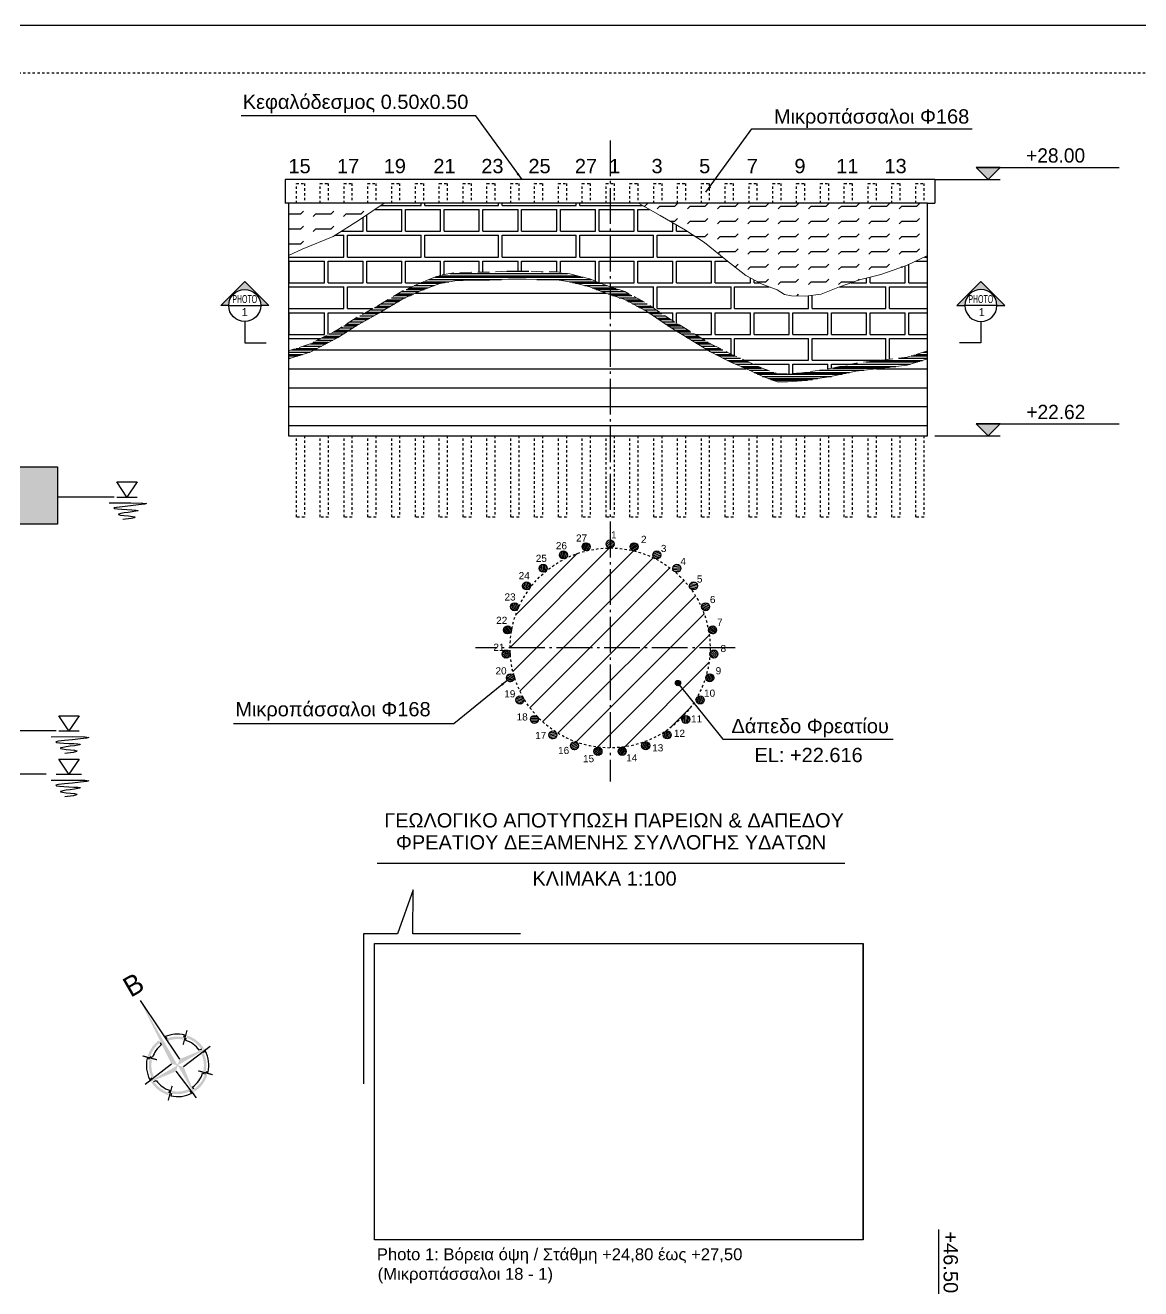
# Model space of a CAD drawing. Header units: millimetres. Extents: x 167 to 1023, y -2 to 136.
# Drawn here: x 932.7 to 979.5, y 82.5 to 135.5 of the extents above; entities that cross this region are included whole.
import ezdxf
from ezdxf.enums import TextEntityAlignment as Align

# ---------------------------------------------------------------- set-up
doc = ezdxf.new("R2010")
doc.units = ezdxf.units.MM
doc.linetypes.add('AXIS100', pattern=[1.9, 1.5, -0.2, 0, -0.2])
doc.linetypes.add('DASHED', pattern=[0.75, 0.5, -0.25])
for name, color, linetype in [('A-LEVELS', 6, 'Continuous'), ('A-SYMB-GENR', 2, 'Continuous'), ('AXIS', 7, 'AXIS100'), ('CW403-Text 0.30 Height', 2, 'Continuous'), ('KANABOS', 7, 'Continuous'), ('OTM Line 0.11', 11, 'Continuous'), ('OTM Line 0.35', 3, 'Continuous'), ('OTM Line 0.50', 6, 'Continuous'), ('OTM Line Dashed 0.15', 1, 'DASHED'), ('OTM Line Rock 0.50', 6, 'ROCKIN'), ('OTM Text 0.25', 3, 'Continuous'), ('OTM Title + Pinakida', 7, 'Continuous')]:
    doc.layers.add(name, color=color, linetype=linetype)
doc.layers.add('contacts', color=2, linetype='Continuous', lineweight=20)
doc.layers.add('ΣΥΟ', color=170, linetype='Continuous', lineweight=25)
doc.styles.add('ARIAL', font='ARIAL.TTF')
doc.styles.add('Arial Greek', font='ARIAL.TTF')
doc.styles.add('ARIAL_GREEK', font='ARIAL.TTF')
doc.styles.add('CE4G', font='CE4G.shx', dxfattribs={"height": 1.2})
doc.styles.add('GRN', font='omete.shx')
doc.styles.add('WG-SIMPL', font='wgsimpl.shx')
doc.linetypes.add('P2', pattern='A,1e-05,[114,OrizLt.shx,S=0.5,R=0,X=0,Y=0],-0.5,[114,OrizLt.shx,S=1,R=0,X=0,Y=0],-0.5', length=1.00001)
doc.linetypes.add('ROCKIN', pattern='A,0.0001,-0.2,[131,ltypeshp.shx,S=0.2,R=180,X=0.2,Y=0],-0.2,1,-0.1,[131,ltypeshp.shx,S=0.1,R=180,X=0.1,Y=0],-0.1,0.5,-0.05,[131,ltypeshp.shx,S=0.05,R=180,X=0.05,Y=0],-0.05,0.5', length=2.7001)
picture_1 = doc.add_image_def('image1.jpg', size_in_pixel=(2576, 1564))

# ---------------------------------------------------------------- blocks, each defined once
blk = doc.blocks.new('north')
h = blk.add_hatch(color=256)
h.paths.add_polyline_path([(0, 15), (-0.94, 0.87), (-0.15, 0.14, -0.208552), (0, 0.2)])
h.paths.add_polyline_path([(-7.5, 0), (-0.88, -0.88), (-0.14, -0.14, -0.198912), (-0.2, 0)])
h.paths.add_polyline_path([(7.5, 0), (0.94, 0.87), (0.15, 0.14, -0.189309), (0.2, 0)])
h.paths.add_polyline_path([(0.88, -0.88), (0.14, -0.14, -0.198912), (0, -0.2), (0, -7.5)])
h.paths.add_polyline_path([(0.2, 0, 1), (-0.2, 0, 1)])
h = blk.add_hatch(color=256)
h.paths.add_polyline_path([(0.77, 5.7), (0.8, 5.19, -0.147027), (3.53, 3.88), (3.89, 4.24, 0.153056)])
h.paths.add_polyline_path([(4.59, 4.24), (4.24, 3.89, -0.170282), (5.74, 0.39), (6.24, 0.32, 0.175343)])
h.paths.add_polyline_path([(5.74, -0.39), (5.23, -0.45, -0.16425), (3.88, -3.53), (4.24, -3.89, 0.170282)])
h.paths.add_polyline_path([(4.24, -4.59), (3.89, -4.24, -0.170282), (0.39, -5.74), (0.32, -6.24, 0.175343)])
h.paths.add_polyline_path([(-0.45, -5.23, -0.16425), (-3.53, -3.88), (-3.89, -4.24, 0.170282), (-0.39, -5.74)])
h.paths.add_polyline_path([(-5.74, -0.39), (-6.24, -0.32, 0.175343), (-4.59, -4.24), (-4.24, -3.89, -0.170282)])
h.paths.add_polyline_path([(-3.88, 3.53), (-4.24, 3.89, 0.170282), (-5.74, 0.39), (-5.23, 0.45, -0.16425)])
h.paths.add_polyline_path([(-0.77, 5.7), (-0.74, 6.21, 0.158114), (-4.24, 4.59), (-3.89, 4.24, -0.153056)])
for points in [[(0, 15), (0.94, 0.87)], [(-0.77, 5.7), (-0.8, 5.19)], [(0.74, 6.21), (0.77, 5.7)], [(-4.24, 3.89), (-4.59, 4.24)], [(-3.53, 3.88), (-3.89, 4.24)], [(3.88, 3.53), (4.24, 3.89)], [(3.89, 4.24), (4.24, 4.59)], [(-7.5, 0), (-0.94, 0.87)], [(-6.24, 0.32), (-5.74, 0.39)], [(7.5, 0), (0.88, -0.88)], [(5.74, 0.39), (5.23, 0.45)], [(-5.74, -0.39), (-5.23, -0.45)], [(0, -7.5), (-0.88, -0.88)], [(6.24, -0.32), (5.74, -0.39)], [(-3.88, -3.53), (-4.24, -3.89)], [(-3.89, -4.24), (-4.24, -4.59)], [(3.53, -3.88), (3.89, -4.24)], [(4.24, -3.89), (4.59, -4.24)], [(-0.32, -6.24), (-0.39, -5.74)], [(0.39, -5.74), (0.45, -5.23)]]:
    blk.add_lwpolyline(points)
at = {"const_width": 0.25}
for points in [[(-4.07, 4.07), (-5.13, 5.13)], [(4.07, 4.07), (5.13, 5.13)], [(-4.07, 4.07), (-3.01, 3.01)], [(4.07, 4.07), (3.01, 3.01)], [(-4.07, -4.07), (-5.13, -5.13)], [(-4.07, -4.07), (-3.01, -3.01)], [(4.07, -4.07), (3.01, -3.01)], [(4.07, -4.07), (5.13, -5.13)]]:
    blk.add_lwpolyline(points, dxfattribs=at)
for radius, start, end in [(5.25, 98.8143, 132.2706), (6.25, 47.2924, 83.2319), (6.25, 137.2924, 177.0736), (5.25, 4.9604, 42.2706), (5.25, 184.9604, 222.2706), (6.25, 317.2924, 357.0736), (6.25, 227.2924, 267.0736), (5.25, 274.9604, 312.2706)]:
    blk.add_arc((0, 0), radius, start, end)
at = {"style": 'CE4G'}
blk.add_text('B', height=4, dxfattribs=at).set_placement((-1.39, 16.36))
blk = doc.blocks.new('LEVEL (Right)')
at = {"layer": 'A-LEVELS'}
blk.add_hatch(color=256, dxfattribs=at).paths.add_polyline_path([(-0.25, 0.25), (0, 0), (0.25, 0.25)])
for p, q in [((-0.25, 0.25), (2.75, 0.25)), ((-0.25, 0), (0.25, 0))]:
    blk.add_line(p, q, dxfattribs=at)
blk.add_lwpolyline([(-0.25, 0.25), (0, 0), (0.25, 0.25)], close=True, dxfattribs=at)
at = {"layer": 'A-LEVELS', "style": 'GRN', "flags": 8}
blk.add_attdef('FFL', text='', height=0.3, rotation=360, dxfattribs=at).set_placement((0.686, 0.35), align=Align.RIGHT)
at = {"layer": 'A-LEVELS', "style": 'GRN'}
blk.add_attdef('±000.00', (0.9, 0.351), '', height=0.3, rotation=360, dxfattribs=at)
blk = doc.blocks.new('Level L')
at = {"layer": 'A-LEVELS'}
blk.add_hatch(color=256, dxfattribs=at).paths.add_polyline_path([(0.25, 0.25), (0, 0), (-0.25, 0.25)])
for p, q in [((0.25, 0.25), (-1.75, 0.25)), ((0.25, 0), (-0.25, 0))]:
    blk.add_line(p, q, dxfattribs=at)
blk.add_lwpolyline([(0.25, 0.25), (0, 0), (-0.25, 0.25)], close=True, dxfattribs=at)
at = {"layer": 'A-LEVELS', "style": 'WG-SIMPL', "width": 1.05}
blk.add_attdef('±000.00', (-1.713, 0.351), '', height=0.3, rotation=360, dxfattribs=at)
blk = doc.blocks.new('symb-sec2 L')
at = {"layer": 'A-SYMB-GENR'}
blk.add_hatch(color=256, dxfattribs=at).paths.add_polyline_path([(-0.9, 1.4), (-0.6, 1.4, -1), (0.6, 1.4), (0.9, 1.4), (0, 2.3)])
blk.add_line((-0.6, 1.4), (0.6, 1.4), dxfattribs=at)
for points in [[(-0.6, 1.4), (-0.9, 1.4), (0, 2.3), (0.9, 1.4), (0.6, 1.4)], [(0, 0.8), (0, 0), (0.8, 0)]]:
    blk.add_lwpolyline(points, dxfattribs=at)
blk.add_circle((0, 1.4), 0.6, dxfattribs=at)
at = {"layer": 'A-SYMB-GENR', "style": 'WG-SIMPL', "width": 1.05}
blk.add_attdef('A', text='', height=0.3, dxfattribs=at).set_placement((0, 1.4), align=Align.BOTTOM_CENTER)
blk.add_attdef('000', text='', height=0.3, dxfattribs=at).set_placement((0, 1.3), align=Align.TOP_CENTER)

msp = doc.modelspace()

# ---------------------------------------------------------------- hatches: boundary and pattern name
at = {"linetype": 'DASHED', "ltscale": 0.1}
h = msp.add_hatch(color=253, dxfattribs=at)
h.paths.add_polyline_path([(929.233, 114.608), (929.233, 120.608), (930.033, 120.608), (930.033, 117.008), (934.033, 117.008), (934.033, 114.608)])
edge = h.paths.add_edge_path()
edge.add_line((898.733, 114.608), (898.733, 77.608))
edge.add_line((898.733, 77.608), (900.733, 77.608))
edge.add_line((900.733, 77.608), (900.733, 114.608))
edge.add_line((931.533, 114.608), (931.533, 77.608))
edge.add_line((931.533, 77.608), (929.533, 77.608))
edge.add_line((929.533, 77.608), (929.533, 114.608))
h = msp.add_hatch(color=253, dxfattribs=at)
edge = h.paths.add_edge_path()
edge.add_arc((960.079, 107.932), 0.11, 0, 360)
at = {"layer": 'OTM Line 0.11', "ltscale": 0.1, "true_color": 0x88c0d8}
h = msp.add_hatch(dxfattribs=at)
h.set_pattern_fill('AR-BRELM', color=133, scale=0.016, style=0)
h.set_pattern_definition([(0, (136.652, 147.4945), (0, 2.167744), [3.0988, -0.1524]), (0, (136.652, 148.4089), (0, 2.167744), [3.0988, -0.1524]), (0, (137.4648, 148.5783), (0, 2.167744), [1.4732, -0.1524]), (0, (137.4648, 149.4927), (0, 2.167744), [1.4732, -0.1524]), (90, (136.652, 147.4945), (-3.2512, 2e-16), [0.9144, -1.253338]), (90, (136.4996, 147.4945), (-3.2512, 2e-16), [0.9144, -1.253338]), (90, (137.4648, 148.5783), (-1.6256, 1e-16), [0.9144, -1.2533376]), (90, (137.3124, 148.5783), (-1.6256, 1e-16), [0.9144, -1.2533376])])
h.paths.add_polyline_path([(947.748, 128.079), (958.429, 128.079), (959.326, 127.564), (960.396, 126.948), (961.197, 126.433), (962.085, 125.697), (962.932, 125.04), (963.611, 124.674), (964.247, 124.44), (964.548, 124.249), (964.851, 124.194), (965.431, 124.18), (966.094, 124.263), (966.854, 124.562), (967.706, 124.857), (968.594, 125.083), (969.673, 125.466), (970.559, 125.877), (970.559, 121.882), (969.702, 121.612), (968.766, 121.506), (967.545, 121.36), (966.432, 121.126), (965.284, 120.951), (964.673, 120.912), (964.247, 120.918), (963.607, 121.15), (962.923, 121.475), (962.331, 121.73), (961.449, 122.179), (959.752, 123.206), (958.752, 123.879), (957.846, 124.367), (956.963, 124.669), (956.381, 124.901), (955.545, 125.11), (955.01, 125.203), (954.336, 125.203), (953.708, 125.226), (952.965, 125.226), (952.174, 125.18), (951.407, 125.18), (950.71, 125.157), (950.085, 125.048), (949.305, 124.751), (948.532, 124.395), (947.522, 123.801), (946.571, 123.266), (945.828, 122.791), (944.639, 122.168), (943.731, 121.882), (943.731, 125.877), (944.303, 126.143), (945.608, 126.684), (946.716, 127.373)])
at = {"layer": 'OTM Line 0.11', "linetype": 'DASHED', "ltscale": 0.1}
h = msp.add_hatch(dxfattribs=at)
h.set_pattern_fill('PLASTI', color=250, scale=0.04, style=0)
h.paths.add_polyline_path([(943.731, 121.545), (944.639, 121.831), (945.828, 122.455), (946.571, 122.93), (947.522, 123.464), (948.532, 124.058), (949.305, 124.414), (950.085, 124.711), (950.71, 124.82), (951.407, 124.843), (952.174, 124.843), (952.965, 124.89), (953.708, 124.89), (954.336, 124.866), (955.01, 124.866), (955.545, 124.774), (956.381, 124.565), (956.963, 124.332), (957.846, 124.03), (958.752, 123.543), (959.752, 122.869), (961.449, 121.843), (962.331, 121.393), (962.923, 121.138), (963.607, 120.814), (964.247, 120.582), (964.673, 120.576), (965.284, 120.615), (966.432, 120.79), (967.545, 121.023), (968.766, 121.169), (969.702, 121.276), (970.559, 121.545), (970.559, 121.882), (969.702, 121.612), (968.766, 121.506), (967.545, 121.36), (966.432, 121.126), (965.284, 120.951), (964.673, 120.912), (964.247, 120.918), (963.607, 121.15), (962.923, 121.475), (962.331, 121.73), (961.449, 122.179), (959.752, 123.206), (958.752, 123.879), (957.846, 124.367), (956.963, 124.669), (956.381, 124.901), (955.545, 125.11), (955.01, 125.203), (954.336, 125.203), (953.708, 125.226), (952.965, 125.226), (952.174, 125.18), (951.407, 125.18), (950.71, 125.157), (950.085, 125.048), (949.305, 124.751), (948.532, 124.395), (947.522, 123.801), (946.571, 123.266), (945.828, 122.791), (944.639, 122.168), (943.731, 121.882)])
at = {"layer": 'OTM Line 0.11', "ltscale": 0.1, "true_color": 0xe0c2a3}
h = msp.add_hatch(dxfattribs=at)
h.set_pattern_fill('ANSI31', color=9, scale=0.25, angle=135, style=0)
h.set_pattern_definition([(180, (89.3659, 98.10675), (-2e-16, -0.79375), [])])
h.paths.add_polyline_path([(943.731, 118.311), (970.559, 118.311), (970.559, 121.545), (969.702, 121.276), (968.766, 121.169), (967.545, 121.023), (966.432, 120.79), (965.284, 120.615), (964.673, 120.576), (964.247, 120.582), (963.607, 120.814), (962.923, 121.138), (962.331, 121.393), (961.449, 121.843), (959.752, 122.869), (958.752, 123.543), (957.846, 124.03), (956.963, 124.332), (956.381, 124.565), (955.545, 124.774), (955.01, 124.866), (954.336, 124.866), (953.708, 124.89), (952.965, 124.89), (952.174, 124.843), (951.407, 124.843), (950.71, 124.82), (950.085, 124.711), (949.305, 124.414), (948.532, 124.058), (947.522, 123.464), (946.571, 122.93), (945.828, 122.455), (944.639, 121.831), (943.731, 121.545)])
at = {"layer": 'OTM Line 0.11', "ltscale": 0.1}
h = msp.add_hatch(dxfattribs=at)
h.set_pattern_fill('ANSI31', color=33, scale=0.25, style=0)
h.set_pattern_definition([(45, (89.3659, 94.4011), (-0.561266, 0.561266), [])])
edge = h.paths.add_edge_path()
edge.add_arc((957.229, 109.406), 4.2, 0, 360)
at = {"layer": 'OTM Line 0.35'}
h = msp.add_hatch(dxfattribs=at)
h.set_pattern_fill('LINE', color=253, scale=0.02, angle=238.3333, style=0)
h.set_pattern_definition([(238.333333, (1312.600797, 255.29972), (0.054045909, -0.033336013), [])])
edge = h.paths.add_edge_path()
edge.add_arc((956.222, 113.656), 0.168, 193.3333, 553.3333)
h = msp.add_hatch(dxfattribs=at)
h.set_pattern_fill('LINE', color=253, scale=0.02, angle=225, style=0)
h.set_pattern_definition([(225, (1336.66716, 169.41279), (0.044901281, -0.044901281), [])])
edge = h.paths.add_edge_path()
edge.add_arc((957.229, 113.774), 0.168, 180, 540)
h = msp.add_hatch(dxfattribs=at)
h.set_pattern_fill('LINE', color=253, scale=0.02, angle=211.6667, style=0)
h.set_pattern_definition([(211.666667, (1340.277924, 80.290874), (0.033336013, -0.054045909), [])])
edge = h.paths.add_edge_path()
edge.add_arc((958.237, 113.656), 0.168, 166.6667, 526.6667)
h = msp.add_hatch(dxfattribs=at)
h.set_pattern_fill('LINE', color=253, scale=0.02, angle=251.6667, style=0)
h.set_pattern_definition([(251.666667, (1269.376256, 333.321466), (0.060276908, -0.019973592), [])])
edge = h.paths.add_edge_path()
edge.add_arc((955.269, 113.31), 0.168, 206.6667, 566.6667)
h = msp.add_hatch(dxfattribs=at)
h.set_pattern_fill('LINE', color=253, scale=0.02, angle=198.3333, style=0)
h.set_pattern_definition([(198.333333, (1323.23843, -7.26145), (0.019973592, -0.060276908), [])])
edge = h.paths.add_edge_path()
edge.add_arc((959.19, 113.31), 0.168, 153.3333, 513.3333)
h = msp.add_hatch(dxfattribs=at)
h.set_pattern_fill('LINE', color=253, scale=0.02, angle=185, style=0)
h.set_pattern_definition([(185, (1286.46728, -88.524214), (0.00553439, -0.063258363), [])])
edge = h.paths.add_edge_path()
edge.add_arc((960.037, 112.752), 0.168, 140, 500)
h = msp.add_hatch(dxfattribs=at)
h.set_pattern_fill('LINE', color=253, scale=0.02, angle=171.6667, style=0)
h.set_pattern_definition([(171.666667, (1231.946824, -159.11652), (-0.009203173, -0.062829544), [])])
edge = h.paths.add_edge_path()
edge.add_arc((960.733, 112.014), 0.168, 126.6667, 486.6667)
h = msp.add_hatch(dxfattribs=at)
h.set_pattern_fill('LINE', color=253, scale=0.02, angle=291.6667, style=0)
h.set_pattern_definition([(291.666667, (1052.4175, 481.57943), (0.059013568, 0.02344459), [])])
edge = h.paths.add_edge_path()
edge.add_arc((953.218, 111.136), 0.168, 246.6667, 606.6667)
h = msp.add_hatch(dxfattribs=at)
h.set_pattern_fill('LINE', color=253, scale=0.02, angle=158.3333, style=0)
h.set_pattern_definition([(158.333333, (1162.616265, -215.232715), (-0.02344459, -0.059013568), [])])
edge = h.paths.add_edge_path()
edge.add_arc((961.24, 111.136), 0.168, 113.3333, 473.3333)
h = msp.add_hatch(dxfattribs=at)
h.set_pattern_fill('LINE', color=253, scale=0.02, angle=305, style=0)
h.set_pattern_definition([(305, (964.02254, 493.49938), (0.052016155, 0.036422104), [])])
edge = h.paths.add_edge_path()
edge.add_arc((952.927, 110.164), 0.168, 260, 620)
h = msp.add_hatch(dxfattribs=at)
h.set_pattern_fill('LINE', color=253, scale=0.02, angle=145, style=0)
h.set_pattern_definition([(145, (1082.213234, -253.847565), (-0.036422104, -0.052016155), [])])
edge = h.paths.add_edge_path()
edge.add_arc((961.531, 110.164), 0.168, 100, 460)
h = msp.add_hatch(dxfattribs=at)
h.set_pattern_fill('LINE', color=253, scale=0.02, angle=-41.6667, style=0)
h.set_pattern_definition([(318.333333, (875.26135, 484.71275), (0.042214537, 0.047436092), [])])
edge = h.paths.add_edge_path()
edge.add_arc((952.868, 109.152), 0.168, -86.6667, 273.3333)
h = msp.add_hatch(dxfattribs=at)
h.set_pattern_fill('LINE', color=253, scale=0.02, angle=131.6667, style=0)
h.set_pattern_definition([(131.666667, (995.07228, -272.87933), (-0.047436092, -0.042214537), [])])
edge = h.paths.add_edge_path()
edge.add_arc((961.59, 109.152), 0.168, 86.6667, 446.6667)
h = msp.add_hatch(dxfattribs=at)
h.set_pattern_fill('LINE', color=253, scale=0.02, angle=-28.3333, style=0)
h.set_pattern_definition([(331.666667, (790.919064, 455.69322), (0.030137123, 0.055892788), [])])
edge = h.paths.add_edge_path()
edge.add_arc((953.044, 108.153), 0.168, -73.3333, 286.6667)
h = msp.add_hatch(dxfattribs=at)
h.set_pattern_fill('LINE', color=253, scale=0.02, angle=118.3333, style=0)
h.set_pattern_definition([(118.333333, (905.891195, -271.30201), (-0.055892788, -0.030137123), [])])
edge = h.paths.add_edge_path()
edge.add_arc((961.414, 108.153), 0.168, 73.3333, 433.3333)
h = msp.add_hatch(dxfattribs=at)
h.set_pattern_fill('LINE', color=253, scale=0.02, angle=-15, style=0)
h.set_pattern_definition([(345, (715.5426, 408.00525), (0.016435009, 0.06133629), [])])
edge = h.paths.add_edge_path()
edge.add_arc((953.446, 107.222), 0.168, -60, 300)
h = msp.add_hatch(dxfattribs=at)
h.set_pattern_fill('LINE', color=253, scale=0.02, angle=105, style=0)
h.set_pattern_definition([(105, (819.47775, -249.20063), (-0.06133629, -0.016435009), [])])
edge = h.paths.add_edge_path()
edge.add_arc((961.012, 107.222), 0.168, 60, 420)
h = msp.add_hatch(dxfattribs=at)
h.set_pattern_fill('LINE', color=253, scale=0.02, angle=-1.6667, style=0)
h.set_pattern_definition([(358.333333, (653.19552, 344.2197), (0.00184688, 0.063473136), [])])
edge = h.paths.add_edge_path()
edge.add_arc((954.052, 106.408), 0.168, -46.6667, 313.3333)
h = msp.add_hatch(dxfattribs=at)
h.set_pattern_fill('LINE', color=253, scale=0.02, angle=91.6667, style=0)
h.set_pattern_definition([(91.666667, (740.490526, -207.76668), (-0.063473136, -0.00184688), [])])
edge = h.paths.add_edge_path()
edge.add_arc((960.407, 106.408), 0.168, 46.6667, 406.6667)
h = msp.add_hatch(dxfattribs=at)
h.set_pattern_fill('LINE', color=253, scale=0.02, angle=11.6667, style=0)
h.set_pattern_definition([(11.666667, (607.23898, 267.77528), (-0.012840816, 0.06218813), [])])
edge = h.paths.add_edge_path()
edge.add_arc((954.829, 105.756), 0.168, -33.3333, 326.6667)
h = msp.add_hatch(dxfattribs=at)
h.set_pattern_fill('LINE', color=253, scale=0.02, angle=78.3333, style=0)
h.set_pattern_definition([(78.333333, (673.187735, -149.233884), (-0.06218813, 0.012840816), [])])
edge = h.paths.add_edge_path()
edge.add_arc((959.63, 105.756), 0.168, 33.3333, 393.3333)
h = msp.add_hatch(dxfattribs=at)
h.set_pattern_fill('LINE', color=253, scale=0.02, angle=25, style=0)
h.set_pattern_definition([(25, (580.150494, 182.793116), (-0.02683626, 0.057550544), [])])
edge = h.paths.add_edge_path()
edge.add_arc((955.735, 105.301), 0.168, -20, 340)
h = msp.add_hatch(dxfattribs=at)
h.set_pattern_fill('LINE', color=253, scale=0.02, angle=38.3333, style=0)
h.set_pattern_definition([(38.333333, (573.39042, 93.854624), (-0.039384954, 0.049810395), [])])
edge = h.paths.add_edge_path()
edge.add_arc((956.722, 105.067), 0.168, -6.6667, 353.3333)
h = msp.add_hatch(dxfattribs=at)
h.set_pattern_fill('LINE', color=253, scale=0.02, angle=51.6667, style=0)
h.set_pattern_definition([(51.666667, (587.32319, 5.7545), (-0.049810395, 0.039384954), [])])
edge = h.paths.add_edge_path()
edge.add_arc((957.736, 105.067), 0.168, 6.6667, 366.6667)
h = msp.add_hatch(dxfattribs=at)
h.set_pattern_fill('LINE', color=253, scale=0.02, angle=65, style=0)
h.set_pattern_definition([(65, (621.19769, -76.757755), (-0.057550544, 0.02683626), [])])
edge = h.paths.add_edge_path()
edge.add_arc((958.723, 105.301), 0.168, 20, 380)
at = {"layer": 'OTM Line 0.50', "ltscale": 0.1, "true_color": 0xdac890}
h = msp.add_hatch(dxfattribs=at)
h.set_pattern_fill('FLEX', color=31, scale=0.1, style=0)
h.set_pattern_definition([(0, (0, 0), (0, 0.635), [0.635, -0.635]), (45, (0.635, 0), (4e-17, 0.63500027), [0.15875, -0.580526, 0.15875, -0.898026])])
h.paths.add_polyline_path([(943.731, 125.877), (944.303, 126.143), (945.608, 126.684), (946.716, 127.373), (947.748, 128.079), (943.731, 128.079)])
h = msp.add_hatch(dxfattribs=at)
h.set_pattern_fill('FLEX', color=31, scale=0.1, style=0)
h.set_pattern_definition([(0, (89.36594, 98.10675), (0, 0.635), [0.635, -0.635]), (45, (90.00094, 98.10675), (4e-17, 0.63500027), [0.15875, -0.580526, 0.15875, -0.898026])])
h.paths.add_polyline_path([(958.429, 128.079), (959.326, 127.564), (960.396, 126.948), (961.197, 126.433), (962.085, 125.697), (962.932, 125.04), (963.611, 124.674), (964.247, 124.44), (964.548, 124.249), (964.851, 124.194), (965.431, 124.18), (966.094, 124.263), (966.854, 124.562), (967.706, 124.857), (968.594, 125.083), (969.673, 125.466), (970.559, 125.877), (970.559, 128.079)])

# ---------------------------------------------------------------- linework, layer by layer
at = {"color": 7, "linetype": 'ByBlock', "ltscale": 0.1}
for p, q in [((943.731, 128.079), (943.731, 118.311)), ((970.559, 118.311), (970.559, 128.079))]:
    msp.add_line(p, q, dxfattribs=at)
at = {"color": 7, "ltscale": 0.1}
msp.add_line((947.459, 100.376), (967.085, 100.376), dxfattribs=at)
at = {"color": 7, "linetype": 'DASHED', "ltscale": 0.1}
msp.add_lwpolyline([(981.144, -0.365), (771.789, -0.365), (771.789, 133.548), (1021.144, 133.548), (1021.144, 57.035)], dxfattribs=at)
at = {"color": 253, "linetype": 'DASHED', "ltscale": 0.1}
for points in [[(944.061, 128.079), (944.061, 128.903), (944.395, 128.903), (944.395, 128.079)], [(945.061, 128.079), (945.061, 128.903), (945.395, 128.903), (945.395, 128.079)], [(946.061, 128.079), (946.061, 128.903), (946.395, 128.903), (946.395, 128.079)], [(947.061, 128.079), (947.061, 128.903), (947.395, 128.903), (947.395, 128.079)], [(948.061, 128.079), (948.061, 128.903), (948.395, 128.903), (948.395, 128.079)], [(949.061, 128.079), (949.061, 128.903), (949.395, 128.903), (949.395, 128.079)], [(950.061, 128.079), (950.061, 128.903), (950.395, 128.903), (950.395, 128.079)], [(951.061, 128.079), (951.061, 128.903), (951.395, 128.903), (951.395, 128.079)], [(952.061, 128.079), (952.061, 128.903), (952.395, 128.903), (952.395, 128.079)], [(953.061, 128.079), (953.061, 128.903), (953.395, 128.903), (953.395, 128.079)], [(954.061, 128.079), (954.061, 128.903), (954.395, 128.903), (954.395, 128.079)], [(955.061, 128.079), (955.061, 128.903), (955.395, 128.903), (955.395, 128.079)], [(956.061, 128.079), (956.061, 128.903), (956.395, 128.903), (956.395, 128.079)], [(957.061, 128.079), (957.061, 128.903), (957.395, 128.903), (957.395, 128.079)], [(958.061, 128.079), (958.061, 128.903), (958.395, 128.903), (958.395, 128.079)], [(959.061, 128.079), (959.061, 128.903), (959.395, 128.903), (959.395, 128.079)], [(960.061, 128.079), (960.061, 128.903), (960.395, 128.903), (960.395, 128.079)], [(961.061, 128.079), (961.061, 128.903), (961.395, 128.903), (961.395, 128.079)], [(962.061, 128.079), (962.061, 128.903), (962.395, 128.903), (962.395, 128.079)], [(963.061, 128.079), (963.061, 128.903), (963.395, 128.903), (963.395, 128.079)], [(964.061, 128.079), (964.061, 128.903), (964.395, 128.903), (964.395, 128.079)], [(965.061, 128.079), (965.061, 128.903), (965.395, 128.903), (965.395, 128.079)], [(966.061, 128.079), (966.061, 128.903), (966.395, 128.903), (966.395, 128.079)], [(967.061, 128.079), (967.061, 128.903), (967.395, 128.903), (967.395, 128.079)], [(968.061, 128.079), (968.061, 128.903), (968.395, 128.903), (968.395, 128.079)], [(969.061, 128.079), (969.061, 128.903), (969.395, 128.903), (969.395, 128.079)], [(970.061, 128.079), (970.061, 128.903), (970.395, 128.903), (970.395, 128.079)], [(944.395, 118.311), (944.395, 114.903), (944.061, 114.903), (944.061, 118.311)], [(945.395, 118.311), (945.395, 114.903), (945.061, 114.903), (945.061, 118.311)], [(946.395, 118.311), (946.395, 114.903), (946.061, 114.903), (946.061, 118.311)], [(947.395, 118.311), (947.395, 114.903), (947.061, 114.903), (947.061, 118.311)], [(948.395, 118.311), (948.395, 114.903), (948.061, 114.903), (948.061, 118.311)], [(949.395, 118.311), (949.395, 114.903), (949.061, 114.903), (949.061, 118.311)], [(950.395, 118.311), (950.395, 114.903), (950.061, 114.903), (950.061, 118.311)], [(951.395, 118.311), (951.395, 114.903), (951.061, 114.903), (951.061, 118.311)], [(952.395, 118.311), (952.395, 114.903), (952.061, 114.903), (952.061, 118.311)], [(953.395, 118.311), (953.395, 114.903), (953.061, 114.903), (953.061, 118.311)], [(954.395, 118.311), (954.395, 114.903), (954.061, 114.903), (954.061, 118.311)], [(955.395, 118.311), (955.395, 114.903), (955.061, 114.903), (955.061, 118.311)], [(956.395, 118.311), (956.395, 114.903), (956.061, 114.903), (956.061, 118.311)], [(957.395, 118.311), (957.395, 114.903), (957.061, 114.903), (957.061, 118.311)], [(958.395, 118.311), (958.395, 114.903), (958.061, 114.903), (958.061, 118.311)], [(959.395, 118.311), (959.395, 114.903), (959.061, 114.903), (959.061, 118.311)], [(960.395, 118.311), (960.395, 114.903), (960.061, 114.903), (960.061, 118.311)], [(961.395, 118.311), (961.395, 114.903), (961.061, 114.903), (961.061, 118.311)], [(962.395, 118.311), (962.395, 114.903), (962.061, 114.903), (962.061, 118.311)], [(963.395, 118.311), (963.395, 114.903), (963.061, 114.903), (963.061, 118.311)], [(964.395, 118.311), (964.395, 114.903), (964.061, 114.903), (964.061, 118.311)], [(965.395, 118.311), (965.395, 114.903), (965.061, 114.903), (965.061, 118.311)], [(966.395, 118.311), (966.395, 114.903), (966.061, 114.903), (966.061, 118.311)], [(967.395, 118.311), (967.395, 114.903), (967.061, 114.903), (967.061, 118.311)], [(968.395, 118.311), (968.395, 114.903), (968.061, 114.903), (968.061, 118.311)], [(969.395, 118.311), (969.395, 114.903), (969.061, 114.903), (969.061, 118.311)], [(970.395, 118.311), (970.395, 114.903), (970.061, 114.903), (970.061, 118.311)]]:
    msp.add_lwpolyline(points, dxfattribs=at)
at = {"color": 7, "linetype": 'DASHED', "ltscale": 0.1}
msp.add_circle((957.229, 109.406), 4.2, dxfattribs=at)
msp.add_circle((957.229, 109.406), 4.2, dxfattribs=at)
at = {"layer": 'AXIS', "color": 2}
for p, q in [((957.229, 130.71), (957.229, 103.807)), ((962.485, 109.406), (951.582, 109.406))]:
    msp.add_line(p, q, dxfattribs=at)
at = {"layer": 'contacts', "flags": 128}
for points in [[(943.731, 125.877), (944.303, 126.143), (945.608, 126.684), (946.716, 127.373), (947.748, 128.079)], [(958.429, 128.079), (959.326, 127.564), (960.396, 126.948), (961.197, 126.433), (962.085, 125.697), (962.932, 125.04), (963.611, 124.674), (964.247, 124.44), (964.548, 124.249), (964.851, 124.194), (965.431, 124.18), (966.094, 124.263), (966.854, 124.562), (967.706, 124.857), (968.594, 125.083), (969.673, 125.466), (970.559, 125.877)], [(970.559, 121.545), (969.702, 121.276), (968.766, 121.169), (967.545, 121.023), (966.432, 120.79), (965.284, 120.615), (964.673, 120.576), (964.247, 120.582), (963.607, 120.814), (962.923, 121.138), (962.331, 121.393), (961.449, 121.843), (959.752, 122.869), (958.752, 123.543), (957.846, 124.03), (956.963, 124.332), (956.381, 124.565), (955.545, 124.774), (955.01, 124.866), (954.336, 124.866), (953.708, 124.89), (952.965, 124.89), (952.174, 124.843), (951.407, 124.843), (950.71, 124.82), (950.085, 124.711), (949.305, 124.414), (948.532, 124.058), (947.522, 123.464), (946.571, 122.93), (945.828, 122.455), (944.639, 121.831), (943.731, 121.545)]]:
    msp.add_lwpolyline(points, dxfattribs=at)
at = {"layer": 'contacts', "linetype": 'DASHED', "flags": 128}
msp.add_lwpolyline([(970.559, 121.882), (969.702, 121.612), (968.766, 121.506), (967.545, 121.36), (966.432, 121.126), (965.284, 120.951), (964.673, 120.912), (964.247, 120.918), (963.607, 121.15), (962.923, 121.475), (962.331, 121.73), (961.449, 122.179), (959.752, 123.206), (958.752, 123.879), (957.846, 124.367), (956.963, 124.669), (956.381, 124.901), (955.545, 125.11), (955.01, 125.203), (954.336, 125.203), (953.708, 125.226), (952.965, 125.226), (952.174, 125.18), (951.407, 125.18), (950.71, 125.157), (950.085, 125.048), (949.305, 124.751), (948.532, 124.395), (947.522, 123.801), (946.571, 123.266), (945.828, 122.791), (944.639, 122.168), (943.731, 121.882)], dxfattribs=at)
at = {"layer": 'CW403-Text 0.30 Height', "color": 7, "linetype": 'P2', "ltscale": 0.1}
for p, q in [((970.863, 129.079), (972.6, 129.079)), ((970.863, 118.311), (972.6, 118.311))]:
    msp.add_line(p, q, dxfattribs=at)
at = {"layer": 'CW403-Text 0.30 Height', "color": 7, "ltscale": 0.1}
msp.add_line((943.731, 128.079), (943.593, 128.079), dxfattribs=at)
at = {"layer": 'CW403-Text 0.30 Height', "color": 1, "ltscale": 0.1}
msp.add_lwpolyline([(947.342, 97.005), (967.847, 97.005), (967.847, 84.556), (947.342, 84.556)], close=True, dxfattribs=at)
at = {"layer": 'OTM Line 0.35', "color": 253}
for p, q in [((954.282, 112.846), (954.267, 112.684)), ((954.351, 112.905), (954.325, 112.614)), ((954.416, 112.92), (954.386, 112.588)), ((954.478, 112.91), (954.45, 112.586)), ((954.539, 112.873), (954.516, 112.613)), ((953.568, 112.074), (953.591, 111.912)), ((953.621, 112.147), (953.663, 111.858)), ((953.681, 112.177), (953.729, 111.846)), ((953.744, 112.182), (953.792, 111.86)), ((953.812, 112.159), (953.85, 111.901))]:
    msp.add_line(p, q, dxfattribs=at)
for points in [[(953.533, 129.076), (951.6, 131.741), (941.75, 131.741)], [(961.252, 128.541), (963.185, 131.206), (972.433, 131.206)], [(952.914, 108.047), (950.667, 106.226), (941.418, 106.226)], [(960.079, 107.932), (961.966, 105.575), (969.111, 105.575)]]:
    msp.add_lwpolyline(points, dxfattribs=at)
at = {"layer": 'OTM Line 0.35', "color": 7}
msp.add_lwpolyline([(929.233, 114.608), (929.233, 120.608), (930.033, 120.608), (930.033, 117.008), (934.033, 117.008), (934.033, 114.608)], close=True, dxfattribs=at)
at = {"layer": 'OTM Line 0.35', "color": 253}
for centre, radius in [((956.222, 113.656), 0.168), ((957.229, 113.774), 0.168), ((958.237, 113.656), 0.168), ((955.269, 113.31), 0.168), ((959.19, 113.31), 0.168), ((954.421, 112.752), 0.168), ((960.037, 112.752), 0.168), ((953.725, 112.014), 0.168), ((960.733, 112.014), 0.168), ((953.218, 111.136), 0.168), ((961.24, 111.136), 0.168), ((952.927, 110.164), 0.168), ((961.531, 110.164), 0.168), ((952.868, 109.152), 0.168), ((961.59, 109.152), 0.168), ((953.044, 108.153), 0.168), ((961.414, 108.153), 0.168), ((960.079, 107.932), 0.11), ((953.446, 107.222), 0.168), ((961.012, 107.222), 0.168), ((954.052, 106.408), 0.168), ((960.407, 106.408), 0.168), ((954.829, 105.756), 0.168), ((959.63, 105.756), 0.168), ((955.735, 105.301), 0.168), ((956.722, 105.067), 0.168), ((957.736, 105.067), 0.168), ((958.723, 105.301), 0.168)]:
    msp.add_circle(centre, radius, dxfattribs=at)
for points in [[(953.311, 129.284), (953.533, 129.076), (953.39, 129.345)], [(961.474, 128.749), (961.252, 128.541), (961.394, 128.81)], [(952.712, 107.819), (952.914, 108.047), (952.649, 107.897)]]:
    msp.add_solid(points, dxfattribs=at)
at = {"layer": 'OTM Line Dashed 0.15', "color": 253, "linetype": 'Continuous', "ltscale": 0.5}
for p, q in [((970.863, 129.079), (943.593, 129.079)), ((943.593, 129.079), (943.593, 128.079)), ((970.863, 129.079), (970.863, 128.079)), ((970.559, 128.079), (943.731, 128.079)), ((970.559, 128.079), (970.863, 128.079))]:
    msp.add_line(p, q, dxfattribs=at)
at = {"layer": 'OTM Line Rock 0.50', "color": 7, "ltscale": 0.5}
msp.add_line((943.731, 118.311), (970.559, 118.311), dxfattribs=at)
at = {"layer": 'OTM Text 0.25', "color": 1, "ltscale": 0.5}
msp.add_lwpolyline([(953.464, 97.411), (948.951, 97.411), (948.964, 99.257), (948.311, 97.411), (946.881, 97.411), (946.881, 91.111)], dxfattribs=at)
at = {"layer": 'OTM Title + Pinakida', "color": 2, "ltscale": 0.1}
msp.add_lwpolyline([(981.144, -2.365), (769.789, -2.365), (769.789, 135.548), (1023.144, 135.548), (1023.144, 57.035)], dxfattribs=at)
at = {"layer": 'ΣΥΟ', "color": 170, "linetype": 'P2', "ltscale": 0.3}
msp.add_line((936.412, 115.742), (934.033, 115.742), dxfattribs=at)
at = {"layer": 'ΣΥΟ', "color": 170, "ltscale": 0.3}
msp.add_line((936.519, 115.742), (937.372, 115.742), dxfattribs=at)
at = {"layer": 'ΣΥΟ', "color": 130, "linetype": 'P2', "ltscale": 0.3}
msp.add_line((933.979, 105.922), (931.533, 105.922), dxfattribs=at)
at = {"layer": 'ΣΥΟ', "color": 130, "ltscale": 0.3}
msp.add_line((934.086, 105.922), (934.939, 105.922), dxfattribs=at)
at = {"layer": 'ΣΥΟ', "color": 150, "linetype": 'P2', "ltscale": 0.3}
msp.add_line((933.554, 104.102), (931.533, 104.102), dxfattribs=at)
at = {"layer": 'ΣΥΟ', "color": 150, "ltscale": 0.3}
msp.add_line((933.979, 104.102), (935.046, 104.102), dxfattribs=at)
at = {"layer": 'ΣΥΟ', "color": 170, "ltscale": 0.3}
msp.add_lwpolyline([(936.945, 115.742), (936.519, 116.382), (937.372, 116.382)], close=True, dxfattribs=at)
msp.add_lwpolyline([(936.201, 115.501), (937.115, 115.503), (937.612, 115.491), (937.775, 115.47), (937.689, 115.441), (937.435, 115.408), (937.099, 115.373), (936.762, 115.338), (936.508, 115.308), (936.401, 115.283), (936.426, 115.263), (936.548, 115.247), (936.734, 115.233), (936.948, 115.221), (937.156, 115.209), (937.323, 115.197), (937.415, 115.182), (937.408, 115.164), (937.319, 115.143), (937.174, 115.121), (937.003, 115.097), (936.831, 115.073), (936.686, 115.049), (936.597, 115.027), (936.589, 115.006), (936.679, 114.987), (936.835, 114.969), (937.015, 114.95), (937.177, 114.93), (937.276, 114.905), (937.271, 114.875), (937.119, 114.838), (936.776, 114.793)], dxfattribs=at)
at = {"layer": 'ΣΥΟ', "color": 130, "ltscale": 0.3}
msp.add_lwpolyline([(934.513, 105.922), (934.086, 106.562), (934.939, 106.562)], close=True, dxfattribs=at)
msp.add_lwpolyline([(933.768, 105.681), (934.682, 105.683), (935.179, 105.671), (935.343, 105.65), (935.256, 105.621), (935.003, 105.588), (934.666, 105.553), (934.329, 105.518), (934.075, 105.488), (933.968, 105.463), (933.993, 105.443), (934.116, 105.427), (934.301, 105.413), (934.515, 105.401), (934.723, 105.389), (934.89, 105.377), (934.982, 105.362), (934.975, 105.344), (934.886, 105.323), (934.742, 105.301), (934.57, 105.277), (934.398, 105.253), (934.254, 105.229), (934.164, 105.207), (934.156, 105.186), (934.246, 105.167), (934.402, 105.149), (934.583, 105.13), (934.744, 105.11), (934.844, 105.085), (934.838, 105.055), (934.686, 105.018), (934.343, 104.973)], dxfattribs=at)
at = {"layer": 'ΣΥΟ', "color": 150, "ltscale": 0.3}
msp.add_lwpolyline([(934.513, 104.102), (934.086, 104.742), (934.939, 104.742)], close=True, dxfattribs=at)
msp.add_lwpolyline([(933.768, 103.861), (934.682, 103.863), (935.179, 103.851), (935.343, 103.83), (935.256, 103.801), (935.003, 103.768), (934.666, 103.733), (934.329, 103.698), (934.075, 103.668), (933.968, 103.643), (933.993, 103.623), (934.116, 103.607), (934.301, 103.593), (934.515, 103.581), (934.723, 103.569), (934.89, 103.557), (934.982, 103.542), (934.975, 103.524), (934.886, 103.503), (934.742, 103.481), (934.57, 103.457), (934.398, 103.433), (934.254, 103.409), (934.164, 103.387), (934.156, 103.366), (934.246, 103.347), (934.402, 103.329), (934.583, 103.31), (934.744, 103.29), (934.844, 103.265), (934.838, 103.235), (934.686, 103.198), (934.343, 103.153)], dxfattribs=at)

# ---------------------------------------------------------------- block references
at = {"layer": 'A-LEVELS'}
ref = msp.add_blockref('LEVEL (Right)', (973.1, 129.079), dxfattribs=dict(at, xscale=2, yscale=2, zscale=2))
ref.add_attrib('±000.00', ' +28.00', (974.471, 129.782), dxfattribs={"height": 0.6, "rotation": 360, "style": 'GRN'})
ref = msp.add_blockref('LEVEL (Right)', (973.1, 118.311), dxfattribs=dict(at, xscale=2, yscale=2, zscale=2))
ref.add_attrib('±000.00', ' +22.62', (974.48, 119.014), dxfattribs={"height": 0.6, "rotation": 360, "style": 'GRN'})
at = {"layer": 'A-SYMB-GENR'}
ref = msp.add_blockref('symb-sec2 L', (941.892, 122.217), dxfattribs=dict(at, xscale=1.120000000004097, yscale=1.1200000000063, zscale=1.120000000000468))
ref.add_attrib('A', 'PHOTO', dxfattribs={"height": 0.336, "style": 'ARIAL', "width": 0.5}).set_placement((941.892, 123.785), align=Align.BOTTOM_CENTER)
ref.add_attrib('000', '1', dxfattribs={"height": 0.336, "style": 'Arial Greek'}).set_placement((941.892, 123.673), align=Align.TOP_CENTER)
ref = msp.add_blockref('symb-sec2 L', (972.797, 122.217), dxfattribs=dict(at, xscale=-1.119999999993865, yscale=1.1200000000063, zscale=1.120000000000468, rotation=359.9999999989579))
ref.add_attrib('A', 'PHOTO', dxfattribs={"height": 0.336, "rotation": 360, "style": 'ARIAL', "width": 0.5}).set_placement((972.789, 123.785), align=Align.BOTTOM_CENTER)
ref.add_attrib('000', '1', dxfattribs={"height": 0.336, "rotation": 360, "style": 'Arial Greek'}).set_placement((972.832, 123.673), align=Align.TOP_CENTER)
at = {"layer": 'KANABOS', "color": 9, "xscale": 0.2099999999999562, "yscale": 0.2099999999999937, "zscale": 0.21, "rotation": 30.00000000000815}
msp.add_blockref('north', (939.076, 91.885), dxfattribs=at)
at = {"layer": 'OTM Line 0.35', "color": 253, "xscale": 2, "yscale": 2, "zscale": 2, "rotation": 270}
msp.add_blockref('Level L', (970.528, 81.492), dxfattribs=at).add_auto_attribs({'±000.00': '+46.50'})

# ---------------------------------------------------------------- texts
at = {"layer": 'OTM Line 0.35', "color": 253, "style": 'ARIAL_GREEK'}
for s, height, p in [('Κεφαλόδεσμος 0.50x0.50', 0.6, (941.81, 132.034)), ('Μικροπάσσαλοι Φ168', 0.6, (964.107, 131.421)), ('15', 0.6, (943.729, 129.337)), ('17', 0.6, (945.767, 129.337)), ('19', 0.6, (947.727, 129.337)), ('21', 0.6, (949.811, 129.337)), ('23', 0.6, (951.824, 129.337)), ('25', 0.6, (953.802, 129.337)), ('27', 0.6, (955.751, 129.337)), ('1', 0.6, (957.188, 129.337)), ('3', 0.6, (958.968, 129.337)), ('5', 0.6, (960.968, 129.337)), ('7', 0.6, (962.968, 129.337)), ('9', 0.6, (964.968, 129.337)), ('11', 0.6, (966.722, 129.337)), ('13', 0.6, (968.746, 129.337)), ('27', 0.3, (955.8, 113.872)), ('1', 0.3, (957.271, 114.004)), ('2', 0.3, (958.527, 113.815)), ('26', 0.3, (954.954, 113.55)), ('3', 0.3, (959.362, 113.434)), ('25', 0.3, (954.111, 113.019)), ('4', 0.3, (960.181, 112.889)), ('24', 0.3, (953.392, 112.293)), ('5', 0.3, (960.873, 112.151)), ('23', 0.3, (952.798, 111.398)), ('6', 0.3, (961.42, 111.289)), ('22', 0.3, (952.448, 110.415)), ('7', 0.3, (961.718, 110.335)), ('21', 0.3, (952.33, 109.285)), ('8', 0.3, (961.866, 109.233)), ('20', 0.3, (952.419, 108.295)), ('9', 0.3, (961.661, 108.3)), ('Μικροπάσσαλοι Φ168', 0.6, (941.497, 106.536)), ('19', 0.3, (952.787, 107.332)), ('10', 0.3, (961.174, 107.359)), ('18', 0.3, (953.306, 106.361)), ('11', 0.3, (960.628, 106.278)), ('Δάπεδο Φρεατίου', 0.6, (962.325, 105.83)), ('17', 0.3, (954.084, 105.582)), ('12', 0.3, (959.909, 105.673)), ('16', 0.3, (955.047, 104.955)), ('13', 0.3, (958.997, 105.064)), ('EL: +22.616', 0.6, (963.29, 104.613)), ('15', 0.3, (956.094, 104.611)), ('14', 0.3, (957.908, 104.646))]:
    msp.add_text(s, height=height, dxfattribs=at).set_placement(p)
at = {"layer": 'OTM Title + Pinakida', "color": 7, "style": 'Arial Greek'}
for s, p in [('ΓΕΩΛΟΓΙΚΟ ΑΠΟΤΥΠΩΣΗ ΠΑΡΕΙΩΝ & ΔΑΠΕΔΟΥ', (957.397, 101.869)), ('ΦΡΕΑΤΙΟΥ ΔΕΞΑΜΕΝΗΣ ΣΥΛΛΟΓΗΣ ΥΔΑΤΩΝ', (957.272, 100.947)), ('ΚΛΙΜΑΚΑ 1:100', (956.996, 99.427))]:
    msp.add_text(s, height=0.6, dxfattribs=at).set_placement(p, align=Align.CENTER)
at = {"layer": 'OTM Title + Pinakida', "style": 'Arial Greek'}
for s, p in [('Photo 1: Βόρεια όψη / Στάθμη +24,80 έως +27,50', (947.438, 83.952)), ('(Mικροπάσσαλοι 18 - 1)', (947.473, 83.13))]:
    msp.add_text(s, height=0.5, dxfattribs=at).set_placement(p, align=Align.MIDDLE_LEFT)

# ---------------------------------------------------------------- pictures from other files: only their frames are drawn
at = {"layer": 'CW403-Text 0.30 Height', "color": 7, "ltscale": 0.1}
image = msp.add_image(picture_1, insert=(947.342, 84.556), size_in_units=(20.504, 12.449), dxfattribs=at)
image.dxf.flags = 7

doc.saveas('drawing.dxf')
